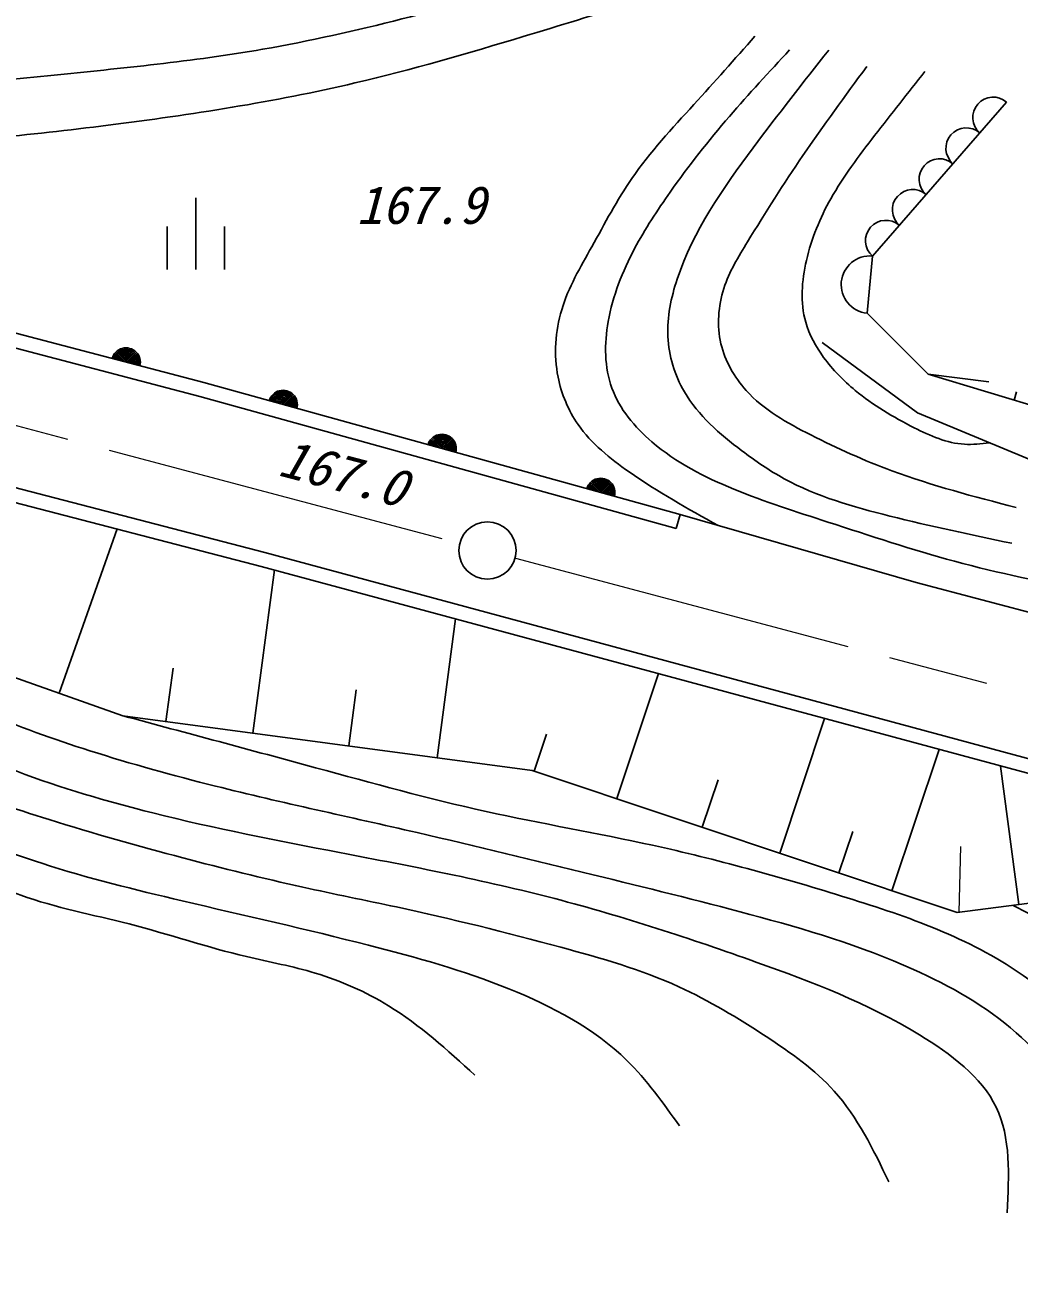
# Model space of a CAD drawing. Units: millimetres, scale not verified. Extents: x 40000 to 680000, y 20000 to 380000.
# Drawn here: x 167267 to 201940, y 278810 to 322271 of the extents above; entities that cross this region are included whole.
import ezdxf
from ezdxf.enums import TextEntityAlignment as Align

# ---------------------------------------------------------------- set-up
doc = ezdxf.new("R2010")
doc.units = ezdxf.units.MM
doc.header["$LTSCALE"] = 1000
doc.linetypes.add('CHAIN', pattern=[18.5, 12, -1.5, 3.5, -1.5])
for name, color, linetype, lineweight in [('M-BGD', 7, 'Continuous', 25), ('M-BMK', 2, 'CHAIN', 13), ('M-BMK-SRVR', 3, 'Continuous', 25)]:
    doc.layers.add(name, color=color, linetype=linetype, lineweight=lineweight)
doc.styles.add('ＭＳ ゴシック', font='')
doc.styles.get('ＭＳ ゴシック').set_extended_font_data('MS Gothic')

msp = doc.modelspace()

# ---------------------------------------------------------------- linework, layer by layer
at = {"layer": 'M-BGD'}
for p, q in [((201504, 319578), (196829, 314208)), ((173223, 316238), (173223, 313738)), ((172223, 315238), (172223, 313738)), ((174223, 313738), (174223, 315238)), ((196829, 314208), (196643, 312218)), ((162667, 312641), (173502, 309797)), ((162544, 312157), (173371, 309314)), ((196643, 312218), (198773, 310088)), ((195069, 311199), (198402, 308746)), ((198773, 310088), (212799, 305876)), ((200881, 309826), (198773, 310088)), ((173502, 309797), (190115, 305192)), ((201772, 309188), (201850, 309474)), ((173371, 309314), (189981, 304711)), ((198402, 308746), (204050, 306385)), ((164639, 306726), (175640, 303871)), ((164511, 306243), (175512, 303387)), ((189981, 304711), (190121, 305191)), ((198356, 302820), (190115, 305192)), ((170486, 304692), (168457, 298966)), ((175640, 303871), (210142, 294555)), ((175512, 303387), (210014, 294071)), ((175976, 303262), (175221, 297571)), ((206087, 300783), (198356, 302820)), ((182286, 301558), (181649, 296713)), ((165715, 299938), (170678, 298178)), ((172187, 297976), (172434, 299835)), ((189368, 299646), (187907, 295286)), ((178563, 297125), (178823, 299086)), ((170678, 298178), (184963, 296270)), ((195159, 298082), (193593, 293384)), ((185023, 296250), (185455, 297540)), ((199157, 297003), (197504, 292076)), ((201297, 296425), (201930, 291591)), ((184963, 296270), (199786, 291313)), ((190890, 294288), (191445, 295943)), ((195651, 292696), (196137, 294146)), ((199786, 291313), (211109, 292782))]:
    msp.add_line(p, q, dxfattribs=at)
at = {"layer": 'M-BGD', "lineweight": 13}
msp.add_line((199856, 291322), (199907, 293614), dxfattribs=at)
at = {"layer": 'M-BGD'}
for centre, radius, start, end in [((201037, 319041), 712, 48.9543, 228.9543), ((200101, 317967), 712, 48.9543, 228.9543), ((199166, 316893), 712, 48.9543, 228.9543), ((198231, 315819), 712, 48.9543, 228.9543), ((197296, 314745), 712, 48.9543, 228.9543), ((196736, 313213), 1000, 84.6855, 264.6855), ((170793, 310508), 500, 345.2917, 165.2917), ((170793, 310508), 500, 345.2917, 165.2917), ((170793, 310508), 450, 345.2917, 165.2917), ((170793, 310508), 400, 345.2917, 165.2917), ((170793, 310508), 350, 345.2917, 165.2917), ((170793, 310508), 300, 345.2917, 165.2917), ((170793, 310508), 250, 345.2917, 165.2917), ((170793, 310508), 200, 345.2917, 165.2917), ((170793, 310508), 150, 345.2917, 165.2917), ((170793, 310508), 100, 345.2917, 165.2917), ((170793, 310508), 50, 345.2917, 165.2917), ((176270, 309030), 500, 344.508, 164.508), ((176270, 309030), 500, 344.508, 164.508), ((176270, 309030), 450, 344.508, 164.508), ((176270, 309030), 400, 344.508, 164.508), ((176270, 309030), 350, 344.508, 164.508), ((176270, 309030), 300, 344.508, 164.508), ((176270, 309030), 250, 344.508, 164.508), ((176270, 309030), 200, 344.508, 164.508), ((176270, 309030), 150, 344.508, 164.508), ((176270, 309030), 100, 344.508, 164.508), ((176270, 309030), 50, 344.508, 164.508), ((181808, 307495), 500, 344.508, 164.508), ((181808, 307495), 500, 344.508, 164.508), ((181808, 307495), 450, 344.508, 164.508), ((181808, 307495), 400, 344.508, 164.508), ((181808, 307495), 350, 344.508, 164.508), ((181808, 307495), 300, 344.508, 164.508), ((181808, 307495), 250, 344.508, 164.508), ((181808, 307495), 200, 344.508, 164.508), ((181808, 307495), 150, 344.508, 164.508), ((181808, 307495), 100, 344.508, 164.508), ((181808, 307495), 50, 344.508, 164.508), ((187346, 305960), 500, 344.508, 164.508), ((187346, 305960), 500, 344.508, 164.508), ((187346, 305960), 450, 344.508, 164.508), ((187346, 305960), 400, 344.508, 164.508), ((187346, 305960), 350, 344.508, 164.508), ((187346, 305960), 300, 344.508, 164.508), ((187346, 305960), 250, 344.508, 164.508), ((187346, 305960), 200, 344.508, 164.508), ((187346, 305960), 150, 344.508, 164.508), ((187346, 305960), 100, 344.508, 164.508), ((187346, 305960), 50, 344.508, 164.508)]:
    msp.add_arc(centre, radius, start, end, dxfattribs=at)
for points, knots in [([(61549, 334043), (64101, 333938), (66652, 333833), (69125, 333308), (70987, 332913), (72805, 332278), (74610, 331632), (77265, 330682), (79892, 329707), (82533, 328737), (85167, 327771), (87814, 326810), (90533, 326147), (93206, 325495), (95948, 325131), (98685, 324775), (102142, 324327), (105592, 323893), (109046, 323480), (112292, 323093), (115542, 322725), (118798, 322414), (122018, 322106), (125244, 321853), (128474, 321728), (131164, 321624), (133856, 321608), (136550, 321576), (138711, 321550), (140874, 321513), (143026, 321347), (146311, 321093), (149569, 320537), (152854, 320204), (155411, 319945), (157985, 319822), (160549, 319900), (163094, 319976), (165629, 320250), (168167, 320509), (170640, 320761), (173116, 321000), (175558, 321423), (178823, 321990), (182028, 322887), (185233, 323785)], [0, 0, 0, 0, 1, 1, 1, 2, 2, 2, 3, 3, 3, 4, 4, 4, 5, 5, 5, 6, 6, 6, 7, 7, 7, 8, 8, 8, 9, 9, 9, 10, 10, 10, 11, 11, 11, 12, 12, 12, 13, 13, 13, 14, 14, 14, 15, 15, 15, 15]), ([(64550, 332757), (66611, 332281), (68672, 331805), (70742, 331313), (72382, 330924), (74028, 330524), (75568, 329868), (76855, 329320), (78068, 328593), (79324, 327961), (80416, 327412), (81540, 326934), (82676, 326488), (84830, 325641), (87024, 324905), (89235, 324205), (90712, 323737), (92197, 323286), (93713, 322992), (94858, 322770), (96020, 322637), (97181, 322500), (98983, 322288), (100781, 322065), (102584, 321894), (105121, 321653), (107668, 321515), (110212, 321345), (112129, 321216), (114045, 321068), (115962, 320940), (118214, 320789), (120468, 320665), (122723, 320593), (125832, 320494), (128943, 320494), (132056, 320478), (134873, 320463), (137692, 320437), (140494, 320189), (142465, 320014), (144428, 319730), (146388, 319438), (147987, 319199), (149583, 318954), (151185, 318744), (152721, 318542), (154262, 318372), (155808, 318253), (157836, 318097), (159872, 318031), (161904, 318079), (164667, 318146), (167422, 318425), (170168, 318773), (173061, 319140), (175945, 319582), (178779, 320247), (180753, 320709), (182702, 321279), (184644, 321865), (185908, 322246), (187169, 322633), (188430, 323020)], [0, 0, 0, 0, 1, 1, 1, 2, 2, 2, 3, 3, 3, 4, 4, 4, 5, 5, 5, 6, 6, 6, 7, 7, 7, 8, 8, 8, 9, 9, 9, 10, 10, 10, 11, 11, 11, 12, 12, 12, 13, 13, 13, 14, 14, 14, 15, 15, 15, 16, 16, 16, 17, 17, 17, 18, 18, 18, 19, 19, 19, 20, 20, 20, 21, 21, 21, 21]), ([(192728, 321877), (192023, 321080), (191317, 320284), (190598, 319493), (189841, 318662), (189069, 317837), (188436, 316918), (187916, 316162), (187489, 315343), (187037, 314534), (186640, 313822), (186223, 313117), (185988, 312340), (185761, 311587), (185706, 310766), (185861, 309988), (185979, 309394), (186219, 308825), (186561, 308334), (187023, 307671), (187670, 307150), (188341, 306681), (189340, 305983), (190390, 305397), (191440, 304811)], [0, 0, 0, 0, 1, 1, 1, 2, 2, 2, 3, 3, 3, 4, 4, 4, 5, 5, 5, 6, 6, 6, 7, 7, 7, 8, 8, 8, 8]), ([(193936, 321400), (193226, 320636), (192517, 319871), (191838, 319080), (191110, 318232), (190417, 317354), (189771, 316441), (189323, 315807), (188896, 315156), (188532, 314470), (188108, 313674), (187767, 312830), (187610, 311927), (187474, 311151), (187474, 310330), (187737, 309606), (188002, 308878), (188533, 308247), (189136, 307730), (189986, 307001), (190977, 306497), (191997, 306077), (193067, 305637), (194171, 305289), (195271, 304933), (196739, 304457), (198202, 303966), (199690, 303566), (201233, 303151), (202802, 302834), (204363, 302485), (206170, 302081), (207967, 301636), (209768, 301213), (211546, 300796), (213328, 300402), (215109, 299974), (216331, 299680), (217554, 299370), (218796, 299211), (219646, 299102), (220505, 299063), (221364, 299024)], [0, 0, 0, 0, 1, 1, 1, 2, 2, 2, 3, 3, 3, 4, 4, 4, 5, 5, 5, 6, 6, 6, 7, 7, 7, 8, 8, 8, 9, 9, 9, 10, 10, 10, 11, 11, 11, 12, 12, 12, 13, 13, 13, 14, 14, 14, 14]), ([(201685, 304191), (200267, 304490), (198849, 304788), (197428, 305143), (196156, 305460), (194882, 305823), (193747, 306445), (193232, 306727), (192747, 307063), (192270, 307422), (191497, 308003), (190748, 308646), (190266, 309475), (189929, 310057), (189723, 310730), (189690, 311403), (189658, 312082), (189802, 312760), (190016, 313406), (190574, 315093), (191607, 316565), (192670, 317989), (193534, 319145), (194417, 320270), (195300, 321395)], [0, 0, 0, 0, 1, 1, 1, 2, 2, 2, 3, 3, 3, 4, 4, 4, 5, 5, 5, 6, 6, 6, 7, 7, 7, 8, 8, 8, 8]), ([(196627, 320819), (195870, 319792), (195114, 318765), (194398, 317713), (193730, 316731), (193097, 315727), (192470, 314709), (192149, 314188), (191830, 313663), (191644, 313081), (191446, 312465), (191396, 311785), (191543, 311153), (191684, 310547), (192006, 309985), (192420, 309525), (193033, 308845), (193851, 308390), (194674, 307972), (195604, 307501), (196540, 307077), (197503, 306720), (198909, 306200), (200372, 305821), (201835, 305443)], [0, 0, 0, 0, 1, 1, 1, 2, 2, 2, 3, 3, 3, 4, 4, 4, 5, 5, 5, 6, 6, 6, 7, 7, 7, 8, 8, 8, 8]), ([(198655, 320643), (198069, 319904), (197482, 319164), (196902, 318415), (196354, 317706), (195812, 316989), (195375, 316211), (194997, 315539), (194699, 314823), (194523, 314057), (194360, 313346), (194303, 312592), (194498, 311904), (194623, 311464), (194851, 311051), (195124, 310677), (195441, 310244), (195818, 309863), (196226, 309525), (196848, 309010), (197542, 308596), (198280, 308223), (198840, 307940), (199425, 307681), (200032, 307647), (200320, 307631), (200613, 307665), (200906, 307699)], [0, 0, 0, 0, 1, 1, 1, 2, 2, 2, 3, 3, 3, 4, 4, 4, 5, 5, 5, 6, 6, 6, 7, 7, 7, 8, 8, 8, 9, 9, 9, 9]), ([(201526, 280846), (201589, 282155), (201653, 283464), (201143, 284522), (200635, 285578), (199557, 286385), (198462, 287050), (196618, 288170), (194727, 288889), (192795, 289577), (190494, 290397), (188136, 291176), (185748, 291799), (183267, 292446), (180755, 292924), (178242, 293407), (176064, 293825), (173886, 294246), (171732, 294786), (170124, 295188), (168531, 295657), (166983, 296241), (165582, 296769), (164219, 297392), (162847, 298002), (161545, 298582), (160235, 299150), (158864, 299534), (157866, 299814), (156835, 299996), (155801, 300070), (154246, 300182), (152683, 300049), (151129, 300147), (149810, 300230), (148498, 300479), (147223, 300836), (145398, 301347), (143646, 302080), (141938, 302904), (140720, 303492), (139524, 304126), (138261, 304589), (137101, 305015), (135885, 305296), (134662, 305508), (133239, 305756), (131807, 305911), (130372, 306045), (128419, 306226), (126462, 306366), (124504, 306507)], [0, 0, 0, 0, 1, 1, 1, 2, 2, 2, 3, 3, 3, 4, 4, 4, 5, 5, 5, 6, 6, 6, 7, 7, 7, 8, 8, 8, 9, 9, 9, 10, 10, 10, 11, 11, 11, 12, 12, 12, 13, 13, 13, 14, 14, 14, 15, 15, 15, 16, 16, 16, 17, 17, 17, 17]), ([(161664, 300384), (163025, 299664), (164387, 298944), (165797, 298333), (167014, 297805), (168268, 297358), (169534, 296956), (170980, 296496), (172441, 296094), (173911, 295726), (176244, 295142), (178599, 294643), (180943, 294103), (182997, 293631), (185044, 293129), (187090, 292628), (188913, 292183), (190735, 291739), (192549, 291251), (194487, 290730), (196415, 290158), (198253, 289333), (199541, 288755), (200785, 288053), (201843, 287120), (202801, 286277), (203606, 285244), (204203, 284121), (204938, 282738), (205358, 281216), (205777, 279695)], [0, 0, 0, 0, 1, 1, 1, 2, 2, 2, 3, 3, 3, 4, 4, 4, 5, 5, 5, 6, 6, 6, 7, 7, 7, 8, 8, 8, 9, 9, 9, 10, 10, 10, 10]), ([(150913, 298979), (151817, 298935), (152722, 298891), (153625, 298836), (154778, 298766), (155930, 298678), (157075, 298503), (158439, 298295), (159792, 297964), (161071, 297456), (162248, 296990), (163363, 296375), (164521, 295863), (165686, 295347), (166896, 294936), (168113, 294554), (169657, 294070), (171213, 293634), (172776, 293222), (174165, 292856), (175560, 292508), (176963, 292199), (178048, 291960), (179138, 291743), (180222, 291509), (182144, 291094), (184049, 290622), (185956, 290105), (187358, 289726), (188760, 289322), (190071, 288726), (191130, 288244), (192128, 287637), (193116, 286989), (193975, 286426), (194826, 285832), (195495, 285086), (196307, 284181), (196853, 283051), (197398, 281922)], [0, 0, 0, 0, 1, 1, 1, 2, 2, 2, 3, 3, 3, 4, 4, 4, 5, 5, 5, 6, 6, 6, 7, 7, 7, 8, 8, 8, 9, 9, 9, 10, 10, 10, 11, 11, 11, 12, 12, 12, 13, 13, 13, 13]), ([(170678, 298178), (172920, 297577), (175162, 296975), (177403, 296366), (179379, 295828), (181353, 295283), (183353, 294841), (185280, 294415), (187231, 294083), (189156, 293661), (191373, 293174), (193557, 292566), (195745, 291891), (197872, 291234), (200004, 290513), (201843, 289284), (203116, 288433), (204250, 287339), (205138, 286088), (206046, 284809), (206697, 283368), (207695, 282154), (208477, 281202), (209472, 280390), (210596, 279892), (212257, 279155), (214200, 279103), (216006, 279351), (217457, 279550), (218819, 279944), (220284, 280236), (221356, 280450), (222483, 280609), (223480, 280334), (224410, 280078), (225227, 279444), (226044, 278810)], [0, 0, 0, 0, 1, 1, 1, 2, 2, 2, 3, 3, 3, 4, 4, 4, 5, 5, 5, 6, 6, 6, 7, 7, 7, 8, 8, 8, 9, 9, 9, 10, 10, 10, 11, 11, 11, 12, 12, 12, 12]), ([(190095, 283872), (189525, 284675), (188956, 285478), (188263, 286156), (187124, 287271), (185652, 288047), (184148, 288654), (182543, 289301), (180901, 289756), (179247, 290177), (177094, 290724), (174920, 291213), (172752, 291723), (171105, 292111), (169461, 292511), (167852, 293032), (166915, 293334), (165990, 293678), (165092, 294078), (163952, 294586), (162854, 295184), (161714, 295696), (160811, 296101), (159882, 296452), (158930, 296719), (157679, 297070), (156390, 297277), (155100, 297456), (153982, 297612), (152864, 297749), (151746, 297885)], [0, 0, 0, 0, 1, 1, 1, 2, 2, 2, 3, 3, 3, 4, 4, 4, 5, 5, 5, 6, 6, 6, 7, 7, 7, 8, 8, 8, 9, 9, 9, 10, 10, 10, 10]), ([(151499, 296812), (152905, 296603), (154311, 296393), (155710, 296133), (157113, 295873), (158510, 295561), (159867, 295128), (160982, 294772), (162070, 294335), (163127, 293824), (164459, 293181), (165742, 292421), (167121, 291922), (168340, 291481), (169633, 291242), (170898, 290917), (172276, 290562), (173620, 290103), (175000, 289776), (175797, 289586), (176605, 289441), (177391, 289205), (178286, 288937), (179151, 288552), (179945, 288064), (181042, 287390), (182001, 286518), (182961, 285646)], [0, 0, 0, 0, 1, 1, 1, 2, 2, 2, 3, 3, 3, 4, 4, 4, 5, 5, 5, 6, 6, 6, 7, 7, 7, 8, 8, 8, 9, 9, 9, 9]), ([(201733, 291565), (202630, 291101), (203527, 290636), (204296, 290005), (204891, 289517), (205409, 288930), (205892, 288321), (206492, 287563), (207038, 286769), (207665, 286045), (208396, 285200), (209237, 284450), (210147, 283770), (210873, 283227), (211644, 282728), (212482, 282440), (213612, 282052), (214865, 282046), (216087, 282086), (217095, 282118), (218081, 282181), (219071, 282233), (220178, 282292), (221289, 282337), (222411, 282263), (223353, 282201), (224302, 282054), (225159, 281701), (226018, 281347), (226785, 280786), (227552, 280224)], [0, 0, 0, 0, 1, 1, 1, 2, 2, 2, 3, 3, 3, 4, 4, 4, 5, 5, 5, 6, 6, 6, 7, 7, 7, 8, 8, 8, 9, 9, 9, 10, 10, 10, 10])]:
    msp.add_open_spline(points, degree=3, knots=knots, dxfattribs=at)
at = {"layer": 'M-BMK'}
for p, q in [((152327, 312189), (182422, 304196)), ((184372, 303678), (216478, 295152))]:
    msp.add_line(p, q, dxfattribs=at)
at = {"layer": 'M-BMK-SRVR'}
msp.add_circle((183398, 303940), 1000, dxfattribs=at)

# ---------------------------------------------------------------- texts
at = {"layer": 'M-BGD', "style": 'ＭＳ ゴシック', "oblique": 15}
msp.add_text('167.9', height=1320, dxfattribs=at).set_placement((178830, 314936), align=Align.BOTTOM_LEFT)
msp.add_text('167.0', height=1320, rotation=345.285, dxfattribs=at).set_placement((175944, 306192), align=Align.BOTTOM_LEFT)

doc.saveas('drawing.dxf')
